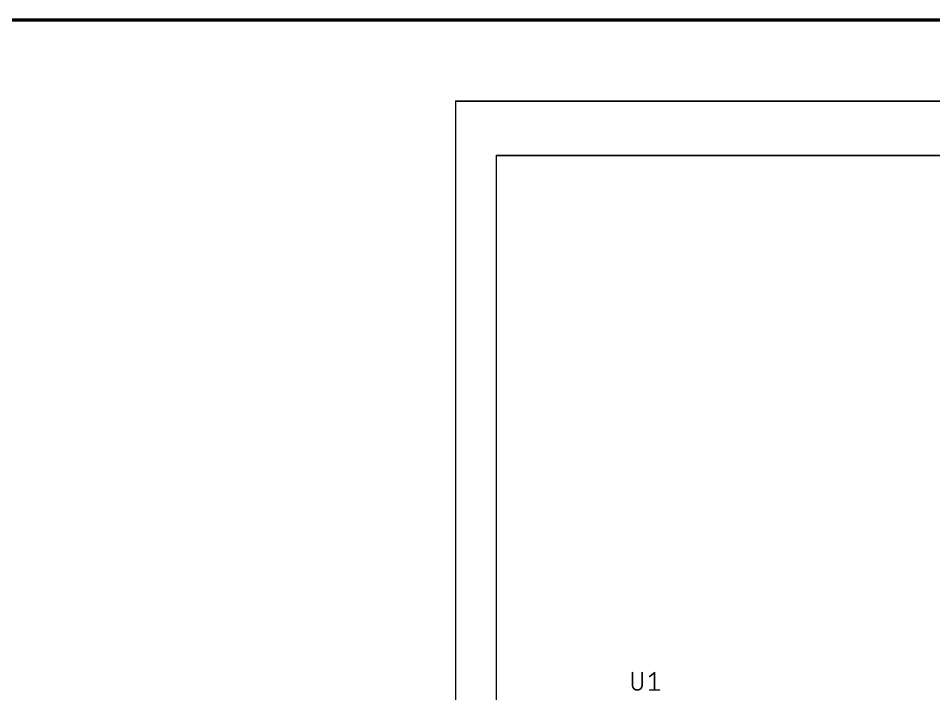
# Model space of a CAD drawing. Extents: x 0 to 389, y 0 to 264.
# Drawn here: x 159.7 to 245.5, y 201.1 to 264.3 of the extents above; entities that cross this region are included whole.
import ezdxf

# ---------------------------------------------------------------- set-up
doc = ezdxf.new("R2010")
doc.units = 0
for name, color, linetype in [('91', 122, 'CONTINUOUS'), ('94', 12, 'CONTINUOUS'), ('95', 251, 'CONTINUOUS')]:
    doc.layers.add(name, color=color, linetype=linetype)

msp = doc.modelspace()

# ---------------------------------------------------------------- linework, layer by layer
at = {"layer": '91', "const_width": 0.1524}
for points in [[(274.32, 256.54), (200.66, 256.54)], [(200.66, 256.54), (200.66, 175.26)], [(274.32, 251.46), (204.47, 251.46)], [(204.47, 251.46), (204.47, 193.04)]]:
    msp.add_lwpolyline(points, dxfattribs=at)
at = {"layer": '91', "const_width": 0.0762}
for points in [[(200.66, 256.5781, 1), (200.66, 256.5019)], [(200.6981, 256.54, 1), (200.6219, 256.54)], [(204.47, 251.4981, 1), (204.47, 251.4219)], [(204.5081, 251.46, 1), (204.4319, 251.46)]]:
    msp.add_lwpolyline(points, format="xyb", dxfattribs=at)
at = {"layer": '94', "const_width": 0.3}
msp.add_lwpolyline([(388.62, 264.16), (0, 264.16)], dxfattribs=at)
at = {"layer": '95', "const_width": 0.1524}
for points in [[(217.229, 203.0281), (217.229, 201.8526)], [(218.1332, 201.8526), (218.1332, 203.0281)], [(218.8458, 202.6664), (219.2979, 203.0281)], [(219.2979, 203.0281), (219.2979, 201.4005)], [(218.8458, 201.4005), (219.75, 201.4005)]]:
    msp.add_lwpolyline(points, dxfattribs=at)
at = {"layer": '95'}
for points, const_width in [([(217.2671, 203.0281, 1), (217.1909, 203.0281)], 0.0762), ([(218.1713, 203.0281, 1), (218.0951, 203.0281)], 0.0762), ([(218.822, 202.6962, 1), (218.8696, 202.6367)], 0.0762), ([(219.336, 203.0281, 1), (219.2598, 203.0281)], 0.0762), ([(219.3217, 202.9983, 1), (219.2741, 203.0579)], 0.0762), ([(217.229, 201.8526, 1), (218.1332, 201.8526)], 0.1524), ([(217.2671, 201.8526, 1), (217.1909, 201.8526)], 0.0762), ([(217.1909, 201.8526, 1), (217.2671, 201.8526)], 0.0762), ([(218.1713, 201.8526, 1), (218.0951, 201.8526)], 0.0762), ([(218.0951, 201.8526, 1), (218.1713, 201.8526)], 0.0762), ([(218.8458, 201.4386, 1), (218.8458, 201.3624)], 0.0762), ([(219.2598, 201.4005, 1), (219.336, 201.4005)], 0.0762), ([(219.75, 201.3624, 1), (219.75, 201.4386)], 0.0762)]:
    msp.add_lwpolyline(points, format="xyb", dxfattribs=dict(at, const_width=const_width))

doc.saveas('drawing.dxf')
